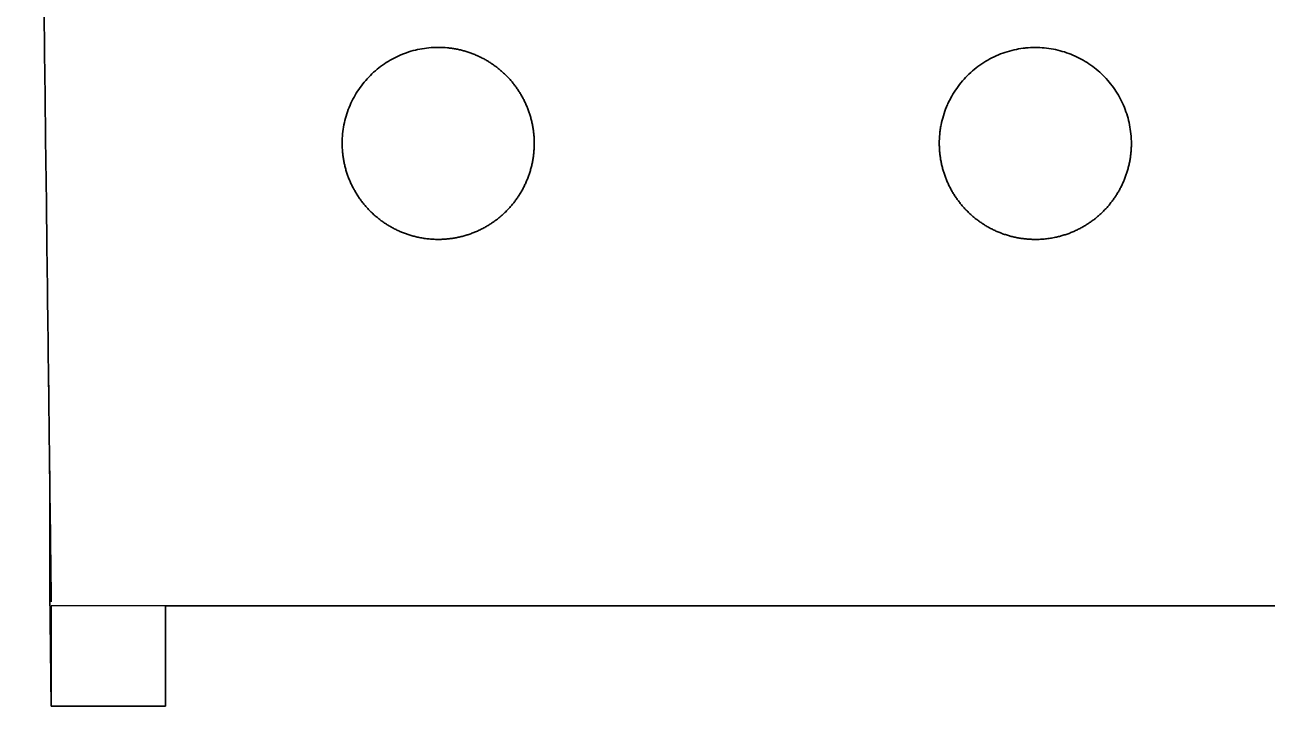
# Model space of a CAD drawing. Header units: millimetres. Extents: x 0 to 2561, y -987 to 790.
# Drawn here: x 173.3 to 412.6, y -987.5 to -856.3 of the extents above; entities that cross this region are included whole.
import ezdxf

# ---------------------------------------------------------------- set-up
doc = ezdxf.new("R2010")
doc.units = ezdxf.units.MM
doc.layers.add('Blocks', color=7, linetype='Continuous')
doc.layers.add('Blocks$Inner', color=7, linetype='Continuous', lineweight=25, true_color=0x007f00)
doc.layers.add('Blocks$Outline', color=7, linetype='Continuous', lineweight=35, true_color=0xff3f3f)

# ---------------------------------------------------------------- blocks, each defined once
blk = doc.blocks.new('Balcony Dining Bench Top')
at = {"layer": 'Blocks$Inner'}
for p, q in [((-278.88, -462.98), (-278.87, -463.05)), ((-260.41, -594.63), (-260.34, -594.63))]:
    blk.add_line(p, q, dxfattribs=at)
for points, degree in [([(-171.51, 418.5), (-171.51, -116.08), (-171.51, -650.66)], 2), ([(-278.97, -461.15), (-278.97, -461.76), (-278.94, -462.37), (-278.88, -462.98)], 3), ([(-260.54, -594.63), (-260.49, -594.63), (-260.45, -594.63), (-260.41, -594.63)], 3), ([(-152.18, -628.67), (-161.84, -628.67), (-171.51, -628.67)], 2), ([(-152.18, -650.67), (-152.18, -639.67), (-152.18, -628.67)], 2), ([(-174.15, -650.94), (-163.16, -650.8), (-152.18, -650.67)], 2), ([(-171.5, -650.67), (-161.84, -650.67), (-152.18, -650.67)], 2), ([(-195.24, -650.94), (-184.69, -650.94), (-174.15, -650.94)], 2)]:
    blk.add_open_spline(points, degree=degree, dxfattribs=at)
for points, knots in [([(-260.48, -442.62), (-260.82, -442.62), (-261.15, -442.63), (-262.65, -442.71), (-263.8, -442.88), (-265.5, -443.3), (-266.06, -443.47), (-267.17, -443.86), (-267.71, -444.08), (-269.3, -444.81), (-270.31, -445.4), (-271.74, -446.43), (-272.2, -446.79), (-273.09, -447.57), (-273.51, -447.97), (-274.71, -449.24), (-275.43, -450.16), (-276.7, -452.15), (-277.23, -453.19), (-277.88, -454.81), (-278.07, -455.37), (-278.39, -456.49), (-278.53, -457.07), (-278.86, -458.8), (-278.97, -459.97), (-278.97, -461.15)], [85.283682, 85.283682, 85.283682, 85.283682, 86.276447, 86.276447, 89.793595, 89.793595, 91.55217, 91.55217, 93.310744, 93.310744, 96.827893, 96.827893, 98.586467, 98.586467, 100.345041, 100.345041, 103.86219, 103.86219, 107.379339, 107.379339, 109.137913, 109.137913, 110.896487, 110.896487, 114.413636, 114.413636, 114.413636, 114.413636]), ([(-242.12, -459.18), (-242.15, -458.86), (-242.2, -458.53), (-242.25, -458.21), (-242.3, -457.9), (-242.36, -457.57), (-242.43, -457.25), (-242.48, -457), (-242.54, -456.74), (-242.61, -456.49), (-242.67, -456.24), (-242.74, -455.99), (-242.82, -455.74), (-242.89, -455.49), (-242.97, -455.24), (-243.06, -455), (-243.14, -454.75), (-243.23, -454.51), (-243.33, -454.27), (-243.43, -454.03), (-243.53, -453.79), (-243.63, -453.55), (-243.74, -453.32), (-243.85, -453.08), (-243.97, -452.85), (-244.08, -452.62), (-244.2, -452.39), (-244.33, -452.16), (-244.45, -451.93), (-244.59, -451.7), (-244.72, -451.48), (-244.86, -451.26), (-245, -451.04), (-245.14, -450.82), (-245.29, -450.6), (-245.44, -450.39), (-245.59, -450.18), (-245.75, -449.97), (-245.9, -449.76), (-246.06, -449.56), (-246.23, -449.36), (-246.39, -449.16), (-246.56, -448.97), (-246.73, -448.77), (-246.91, -448.58), (-247.08, -448.39), (-247.26, -448.2), (-247.44, -448.02), (-247.63, -447.84), (-247.81, -447.66), (-248.01, -447.48), (-248.2, -447.31), (-248.39, -447.13), (-248.6, -446.96), (-248.8, -446.8), (-249, -446.63), (-249.21, -446.47), (-249.41, -446.31), (-249.62, -446.16), (-249.83, -446), (-250.05, -445.86), (-250.26, -445.71), (-250.48, -445.57), (-250.7, -445.43), (-250.92, -445.29), (-251.14, -445.16), (-251.36, -445.03), (-251.59, -444.91), (-251.82, -444.78), (-252.05, -444.66), (-252.27, -444.55), (-252.51, -444.43), (-252.74, -444.32), (-252.98, -444.21), (-253.22, -444.11), (-253.46, -444.01), (-253.7, -443.91), (-253.95, -443.82), (-254.19, -443.73), (-254.43, -443.64), (-254.68, -443.55), (-254.93, -443.47), (-255.18, -443.4), (-255.43, -443.32), (-255.68, -443.26), (-255.93, -443.19), (-256.18, -443.13), (-256.43, -443.07), (-256.68, -443.01), (-256.94, -442.96), (-257.19, -442.91), (-257.45, -442.87), (-257.7, -442.83), (-257.96, -442.79), (-258.21, -442.76), (-258.47, -442.73), (-258.73, -442.7), (-258.99, -442.68), (-259.25, -442.66), (-259.51, -442.64), (-259.76, -442.63), (-260.03, -442.62), (-260.29, -442.62), (-260.35, -442.62), (-260.41, -442.62), (-260.48, -442.62)], [58.157643, 58.157643, 58.157643, 58.157643, 59.131165, 59.131165, 59.131165, 60.106886, 60.106886, 60.106886, 60.892356, 60.892356, 60.892356, 61.673616, 61.673616, 61.673616, 62.452105, 62.452105, 62.452105, 63.229222, 63.229222, 63.229222, 64.006338, 64.006338, 64.006338, 64.78483, 64.78483, 64.78483, 65.566091, 65.566091, 65.566091, 66.351565, 66.351565, 66.351565, 67.137124, 67.137124, 67.137124, 67.91847, 67.91847, 67.91847, 68.697044, 68.697044, 68.697044, 69.474242, 69.474242, 69.474242, 70.251439, 70.251439, 70.251439, 71.030009, 71.030009, 71.030009, 71.811347, 71.811347, 71.811347, 72.596897, 72.596897, 72.596897, 73.382511, 73.382511, 73.382511, 74.16391, 74.16391, 74.16391, 74.942536, 74.942536, 74.942536, 75.719784, 75.719784, 75.719784, 76.497031, 76.497031, 76.497031, 77.27565, 77.27565, 77.27565, 78.057037, 78.057037, 78.057037, 78.842635, 78.842635, 78.842635, 79.628216, 79.628216, 79.628216, 80.409583, 80.409583, 80.409583, 81.188178, 81.188178, 81.188178, 81.965396, 81.965396, 81.965396, 82.742614, 82.742614, 82.742614, 83.521204, 83.521204, 83.521204, 84.302563, 84.302563, 84.302563, 85.088134, 85.088134, 85.088134, 85.283682, 85.283682, 85.283682, 85.283682]), ([(-260.5, -479.62), (-260.43, -479.62), (-260.36, -479.62), (-260.31, -479.62), (-260.05, -479.61), (-259.79, -479.6), (-259.53, -479.59), (-259.27, -479.58), (-259.02, -479.56), (-258.76, -479.53), (-258.5, -479.51), (-258.24, -479.48), (-257.99, -479.44), (-257.73, -479.41), (-257.47, -479.37), (-257.22, -479.32), (-256.96, -479.28), (-256.7, -479.22), (-256.45, -479.17), (-256.2, -479.11), (-255.94, -479.05), (-255.69, -478.98), (-255.44, -478.91), (-255.19, -478.84), (-254.94, -478.76), (-254.69, -478.68), (-254.45, -478.6), (-254.2, -478.51), (-253.96, -478.42), (-253.72, -478.33), (-253.48, -478.23), (-253.24, -478.13), (-253, -478.03), (-252.77, -477.92), (-252.53, -477.81), (-252.3, -477.7), (-252.07, -477.58), (-251.84, -477.46), (-251.61, -477.34), (-251.38, -477.21), (-251.16, -477.08), (-250.93, -476.95), (-250.71, -476.81), (-250.49, -476.67), (-250.27, -476.52), (-250.06, -476.38), (-249.84, -476.23), (-249.63, -476.08), (-249.42, -475.92), (-249.21, -475.77), (-249.01, -475.61), (-248.81, -475.44), (-248.61, -475.28), (-248.41, -475.11), (-248.22, -474.94), (-248.03, -474.77), (-247.84, -474.59), (-247.65, -474.41), (-247.46, -474.23), (-247.28, -474.05), (-247.1, -473.86), (-246.93, -473.67), (-246.75, -473.48), (-246.58, -473.28), (-246.41, -473.09), (-246.24, -472.88), (-246.07, -472.68), (-245.91, -472.48), (-245.75, -472.27), (-245.6, -472.06), (-245.45, -471.85), (-245.29, -471.63), (-245.15, -471.42), (-245.01, -471.2), (-244.87, -470.98), (-244.73, -470.76), (-244.6, -470.54), (-244.47, -470.32), (-244.34, -470.09), (-244.21, -469.86), (-244.09, -469.64), (-243.98, -469.4), (-243.86, -469.17), (-243.75, -468.94), (-243.64, -468.7), (-243.54, -468.47), (-243.44, -468.22), (-243.34, -467.98), (-243.24, -467.74), (-243.15, -467.49), (-243.06, -467.25), (-242.98, -467), (-242.9, -466.75), (-242.82, -466.5), (-242.74, -466.25), (-242.67, -466), (-242.61, -465.75), (-242.54, -465.5), (-242.48, -465.25), (-242.43, -464.99), (-242.38, -464.74), (-242.33, -464.48), (-242.28, -464.23), (-242.24, -463.97), (-242.2, -463.72), (-242.17, -463.46), (-242.14, -463.2), (-242.11, -462.94), (-242.09, -462.69), (-242.06, -462.43), (-242.05, -462.17), (-242.04, -461.91), (-242.03, -461.65), (-242.02, -461.38), (-242.02, -461.12), (-242.02, -460.8), (-242.03, -460.47), (-242.04, -460.15), (-242.06, -459.83), (-242.09, -459.5), (-242.12, -459.18)], [27.141878, 27.141878, 27.141878, 27.141878, 27.336306, 27.336306, 27.336306, 28.113314, 28.113314, 28.113314, 28.890321, 28.890321, 28.890321, 29.668701, 29.668701, 29.668701, 30.449851, 30.449851, 30.449851, 31.235211, 31.235211, 31.235211, 32.020527, 32.020527, 32.020527, 32.801633, 32.801633, 32.801633, 33.579972, 33.579972, 33.579972, 34.356938, 34.356938, 34.356938, 35.133906, 35.133906, 35.133906, 35.91225, 35.91225, 35.91225, 36.693365, 36.693365, 36.693365, 37.478692, 37.478692, 37.478692, 38.263992, 38.263992, 38.263992, 39.045085, 39.045085, 39.045085, 39.823411, 39.823411, 39.823411, 40.600367, 40.600367, 40.600367, 41.377326, 41.377326, 41.377326, 42.155662, 42.155662, 42.155662, 42.936771, 42.936771, 42.936771, 43.722094, 43.722094, 43.722094, 44.507411, 44.507411, 44.507411, 45.28852, 45.28852, 45.28852, 46.066865, 46.066865, 46.066865, 46.843839, 46.843839, 46.843839, 47.620817, 47.620817, 47.620817, 48.399173, 48.399173, 48.399173, 49.180301, 49.180301, 49.180301, 49.965644, 49.965644, 49.965644, 50.750991, 50.750991, 50.750991, 51.532131, 51.532131, 51.532131, 52.310505, 52.310505, 52.310505, 53.087508, 53.087508, 53.087508, 53.864514, 53.864514, 53.864514, 54.642897, 54.642897, 54.642897, 55.424053, 55.424053, 55.424053, 56.209422, 56.209422, 56.209422, 57.185134, 57.185134, 57.185134, 58.157643, 58.157643, 58.157643, 58.157643]), ([(-278.87, -463.05), (-278.81, -463.64), (-278.72, -464.21), (-278.37, -465.96), (-278.02, -467.12), (-277.32, -468.8), (-277.06, -469.35), (-276.48, -470.42), (-276.17, -470.93), (-275.5, -471.93), (-275.14, -472.42), (-274.37, -473.35), (-273.96, -473.8), (-272.67, -475.09), (-271.73, -475.85), (-270.23, -476.85), (-269.71, -477.16), (-268.91, -477.59), (-268.64, -477.73), (-268.09, -477.99), (-267.81, -478.11), (-266.41, -478.69), (-265.26, -479.03), (-263.78, -479.33), (-263.48, -479.38), (-262.88, -479.47), (-262.57, -479.5), (-261.68, -479.59), (-261.09, -479.62), (-260.5, -479.62)], [0, 0, 0, 0, 1.743949, 1.743949, 5.378229, 5.378229, 7.195369, 7.195369, 9.012509, 9.012509, 10.829649, 10.829649, 12.646789, 12.646789, 16.281068, 16.281068, 18.098208, 18.098208, 19.006778, 19.006778, 19.915348, 19.915348, 23.549628, 23.549628, 24.458198, 24.458198, 25.366768, 25.366768, 27.141878, 27.141878, 27.141878, 27.141878]), ([(-260.55, -557.63), (-260.72, -557.63), (-260.89, -557.63), (-261.32, -557.64), (-261.59, -557.66), (-262.1, -557.7), (-262.37, -557.72), (-262.88, -557.78), (-263.15, -557.82), (-263.66, -557.9), (-263.92, -557.94), (-264.42, -558.05), (-264.68, -558.1), (-265.18, -558.23), (-265.43, -558.29), (-265.93, -558.44), (-266.17, -558.52), (-266.66, -558.68), (-266.91, -558.77), (-267.39, -558.96), (-267.63, -559.06), (-268.11, -559.26), (-268.35, -559.37), (-268.82, -559.6), (-269.05, -559.72), (-269.51, -559.97), (-269.74, -560.1), (-270.18, -560.36), (-270.4, -560.5), (-270.84, -560.78), (-271.05, -560.93), (-271.47, -561.23), (-271.68, -561.39), (-272.09, -561.7), (-272.29, -561.87), (-272.68, -562.2), (-272.88, -562.38), (-273.26, -562.73), (-273.45, -562.92), (-273.82, -563.28), (-274, -563.48), (-274.35, -563.86), (-274.52, -564.06), (-274.85, -564.46), (-275.02, -564.66), (-275.33, -565.07), (-275.48, -565.28), (-275.78, -565.7), (-275.93, -565.92), (-276.21, -566.35), (-276.34, -566.58), (-276.6, -567.02), (-276.73, -567.25), (-276.97, -567.71), (-277.09, -567.95), (-277.31, -568.42), (-277.42, -568.66), (-277.63, -569.14), (-277.72, -569.38), (-277.91, -569.87), (-277.99, -570.11), (-278.15, -570.6), (-278.23, -570.85), (-278.37, -571.35), (-278.44, -571.6), (-278.56, -572.1), (-278.61, -572.36), (-278.71, -572.87), (-278.75, -573.13), (-278.83, -573.64), (-278.86, -573.9), (-278.89, -574.16)], [58.196093, 58.196093, 58.196093, 58.196093, 58.716285, 58.716285, 59.496572, 59.496572, 60.276859, 60.276859, 61.057143, 61.057143, 61.837427, 61.837427, 62.617711, 62.617711, 63.397995, 63.397995, 64.178278, 64.178278, 64.958562, 64.958562, 65.738846, 65.738846, 66.51913, 66.51913, 67.299374, 67.299374, 68.079619, 68.079619, 68.859864, 68.859864, 69.640109, 69.640109, 70.420353, 70.420353, 71.200598, 71.200598, 71.980843, 71.980843, 72.761088, 72.761088, 73.541281, 73.541281, 74.321474, 74.321474, 75.101666, 75.101666, 75.881859, 75.881859, 76.662052, 76.662052, 77.442245, 77.442245, 78.222438, 78.222438, 79.002631, 79.002631, 79.782808, 79.782808, 80.562985, 80.562985, 81.343163, 81.343163, 82.12334, 82.12334, 82.903517, 82.903517, 83.683695, 83.683695, 84.463872, 84.463872, 85.244049, 85.244049, 85.244049, 85.244049]), ([(-242.13, -578.1), (-242.1, -577.78), (-242.07, -577.45), (-242.06, -577.13), (-242.04, -576.81), (-242.03, -576.47), (-242.03, -576.15), (-242.03, -575.89), (-242.03, -575.63), (-242.04, -575.37), (-242.06, -575.11), (-242.07, -574.84), (-242.09, -574.59), (-242.11, -574.33), (-242.14, -574.07), (-242.17, -573.81), (-242.21, -573.56), (-242.24, -573.3), (-242.29, -573.04), (-242.33, -572.79), (-242.38, -572.53), (-242.43, -572.28), (-242.49, -572.03), (-242.55, -571.77), (-242.61, -571.52), (-242.67, -571.27), (-242.75, -571.02), (-242.82, -570.77), (-242.89, -570.52), (-242.98, -570.27), (-243.06, -570.03), (-243.15, -569.78), (-243.24, -569.53), (-243.34, -569.29), (-243.43, -569.05), (-243.54, -568.81), (-243.64, -568.57), (-243.75, -568.33), (-243.86, -568.1), (-243.97, -567.87), (-244.09, -567.64), (-244.21, -567.41), (-244.33, -567.18), (-244.46, -566.95), (-244.59, -566.73), (-244.72, -566.51), (-244.86, -566.29), (-245, -566.07), (-245.14, -565.85), (-245.29, -565.64), (-245.44, -565.42), (-245.59, -565.21), (-245.74, -565), (-245.9, -564.79), (-246.06, -564.59), (-246.23, -564.39), (-246.4, -564.18), (-246.57, -563.98), (-246.74, -563.79), (-246.91, -563.59), (-247.09, -563.41), (-247.27, -563.22), (-247.45, -563.03), (-247.64, -562.85), (-247.82, -562.67), (-248.01, -562.5), (-248.2, -562.32), (-248.4, -562.15), (-248.59, -561.98), (-248.79, -561.82), (-248.99, -561.66), (-249.2, -561.49), (-249.41, -561.34), (-249.61, -561.18), (-249.83, -561.03), (-250.04, -560.88), (-250.25, -560.74), (-250.47, -560.59), (-250.69, -560.45), (-250.91, -560.31), (-251.14, -560.18), (-251.37, -560.05), (-251.59, -559.92), (-251.82, -559.8), (-252.05, -559.68), (-252.28, -559.56), (-252.52, -559.45), (-252.75, -559.34), (-252.99, -559.23), (-253.22, -559.12), (-253.46, -559.03), (-253.7, -558.93), (-253.94, -558.83), (-254.18, -558.74), (-254.43, -558.66), (-254.67, -558.57), (-254.92, -558.49), (-255.17, -558.42), (-255.42, -558.34), (-255.67, -558.27), (-255.92, -558.21), (-256.18, -558.14), (-256.43, -558.08), (-256.68, -558.03), (-256.94, -557.97), (-257.2, -557.93), (-257.45, -557.88), (-257.71, -557.84), (-257.97, -557.8), (-258.22, -557.77), (-258.48, -557.74), (-258.74, -557.71), (-259, -557.69), (-259.25, -557.67), (-259.51, -557.66), (-259.77, -557.64), (-260.03, -557.63), (-260.29, -557.63), (-260.37, -557.63), (-260.46, -557.63), (-260.55, -557.63)], [27.115199, 27.115199, 27.115199, 27.115199, 28.088402, 28.088402, 28.088402, 29.064022, 29.064022, 29.064022, 29.849362, 29.849362, 29.849362, 30.630493, 30.630493, 30.630493, 31.408856, 31.408856, 31.408856, 32.185848, 32.185848, 32.185848, 32.96284, 32.96284, 32.96284, 33.741207, 33.741207, 33.741207, 34.522344, 34.522344, 34.522344, 35.307691, 35.307691, 35.307691, 36.093037, 36.093037, 36.093037, 36.874172, 36.874172, 36.874172, 37.652537, 37.652537, 37.652537, 38.429526, 38.429526, 38.429526, 39.206512, 39.206512, 39.206512, 39.984871, 39.984871, 39.984871, 40.765996, 40.765996, 40.765996, 41.551329, 41.551329, 41.551329, 42.336665, 42.336665, 42.336665, 43.117787, 43.117787, 43.117787, 43.896136, 43.896136, 43.896136, 44.673107, 44.673107, 44.673107, 45.450074, 45.450074, 45.450074, 46.22841, 46.22841, 46.22841, 47.009511, 47.009511, 47.009511, 47.794819, 47.794819, 47.794819, 48.580139, 48.580139, 48.580139, 49.361244, 49.361244, 49.361244, 50.139575, 50.139575, 50.139575, 50.916529, 50.916529, 50.916529, 51.693478, 51.693478, 51.693478, 52.471798, 52.471798, 52.471798, 53.252884, 53.252884, 53.252884, 54.038176, 54.038176, 54.038176, 54.823484, 54.823484, 54.823484, 55.604578, 55.604578, 55.604578, 56.382901, 56.382901, 56.382901, 57.159849, 57.159849, 57.159849, 57.936796, 57.936796, 57.936796, 58.196093, 58.196093, 58.196093, 58.196093]), ([(-278.89, -574.16), (-278.9, -574.22), (-278.91, -574.28), (-278.97, -574.95), (-279, -575.56), (-279, -576.17)], [85.244049, 85.244049, 85.244049, 85.244049, 85.424358, 85.424358, 87.255871, 87.255871, 87.255871, 87.255871]), ([(-279, -576.17), (-279, -577.35), (-278.88, -578.51), (-278.55, -580.24), (-278.41, -580.82), (-278.07, -581.94), (-277.88, -582.49), (-277.23, -584.11), (-276.7, -585.15), (-275.43, -587.13), (-274.71, -588.04), (-273.5, -589.31), (-273.08, -589.71), (-272.2, -590.48), (-271.74, -590.84), (-270.31, -591.86), (-269.3, -592.45), (-267.71, -593.18), (-267.17, -593.4), (-266.06, -593.79), (-265.5, -593.95), (-263.8, -594.37), (-262.65, -594.54), (-261.17, -594.62), (-260.85, -594.63), (-260.54, -594.63)], [87.255871, 87.255871, 87.255871, 87.255871, 90.766041, 90.766041, 92.521126, 92.521126, 94.276211, 94.276211, 97.786382, 97.786382, 101.296552, 101.296552, 103.051637, 103.051637, 104.806722, 104.806722, 108.316892, 108.316892, 110.071977, 110.071977, 111.827062, 111.827062, 115.337233, 115.337233, 116.281916, 116.281916, 116.281916, 116.281916]), ([(-260.34, -594.63), (-260.08, -594.62), (-259.82, -594.62), (-259.56, -594.6), (-259.3, -594.59), (-259.04, -594.57), (-258.78, -594.55), (-258.52, -594.52), (-258.26, -594.49), (-258.01, -594.46), (-257.75, -594.42), (-257.5, -594.38), (-257.24, -594.34), (-256.99, -594.29), (-256.73, -594.24), (-256.48, -594.18), (-256.23, -594.13), (-255.98, -594.06), (-255.73, -594), (-255.48, -593.93), (-255.22, -593.86), (-254.98, -593.78), (-254.73, -593.7), (-254.48, -593.62), (-254.23, -593.53), (-253.99, -593.44), (-253.74, -593.34), (-253.5, -593.24), (-253.26, -593.15), (-253.02, -593.04), (-252.79, -592.93), (-252.55, -592.83), (-252.32, -592.71), (-252.09, -592.59), (-251.86, -592.48), (-251.63, -592.35), (-251.41, -592.22), (-251.18, -592.1), (-250.96, -591.96), (-250.74, -591.83), (-250.52, -591.69), (-250.3, -591.55), (-250.09, -591.4), (-249.87, -591.26), (-249.66, -591.1), (-249.45, -590.95), (-249.25, -590.79), (-249.03, -590.63), (-248.83, -590.47), (-248.63, -590.3), (-248.43, -590.13), (-248.24, -589.96), (-248.04, -589.78), (-247.85, -589.61), (-247.66, -589.43), (-247.48, -589.25), (-247.3, -589.06), (-247.12, -588.87), (-246.94, -588.69), (-246.76, -588.49), (-246.59, -588.3), (-246.42, -588.1), (-246.26, -587.91), (-246.1, -587.7), (-245.93, -587.5), (-245.78, -587.3), (-245.62, -587.09), (-245.47, -586.88), (-245.32, -586.66), (-245.17, -586.45), (-245.03, -586.23), (-244.88, -586.01), (-244.75, -585.79), (-244.61, -585.57), (-244.48, -585.34), (-244.35, -585.11), (-244.23, -584.88), (-244.11, -584.65), (-243.99, -584.42), (-243.87, -584.19), (-243.76, -583.95), (-243.66, -583.72), (-243.55, -583.48), (-243.45, -583.24), (-243.35, -583), (-243.26, -582.76), (-243.17, -582.52), (-243.08, -582.27), (-242.99, -582.03), (-242.91, -581.78), (-242.84, -581.53), (-242.76, -581.29), (-242.69, -581.03), (-242.62, -580.78), (-242.56, -580.53), (-242.5, -580.27), (-242.44, -580.02), (-242.38, -579.7), (-242.31, -579.38), (-242.26, -579.06), (-242.21, -578.74), (-242.17, -578.42), (-242.13, -578.1)], [0.19547, 0.19547, 0.19547, 0.19547, 0.980668, 0.980668, 0.980668, 1.761657, 1.761657, 1.761657, 2.539878, 2.539878, 2.539878, 3.316728, 3.316728, 3.316728, 4.093579, 4.093579, 4.093579, 4.871806, 4.871806, 4.871806, 5.652804, 5.652804, 5.652804, 6.438015, 6.438015, 6.438015, 7.223227, 7.223227, 7.223227, 8.004233, 8.004233, 8.004233, 8.782471, 8.782471, 8.782471, 9.55934, 9.55934, 9.55934, 10.336211, 10.336211, 10.336211, 11.11446, 11.11446, 11.11446, 11.895481, 11.895481, 11.895481, 12.680717, 12.680717, 12.680717, 13.465959, 13.465959, 13.465959, 14.246996, 14.246996, 14.246996, 15.025268, 15.025268, 15.025268, 15.80217, 15.80217, 15.80217, 16.579077, 16.579077, 16.579077, 17.357361, 17.357361, 17.357361, 18.13842, 18.13842, 18.13842, 18.923693, 18.923693, 18.923693, 19.708974, 19.708974, 19.708974, 20.490049, 20.490049, 20.490049, 21.268359, 21.268359, 21.268359, 22.0453, 22.0453, 22.0453, 22.822245, 22.822245, 22.822245, 23.600569, 23.600569, 23.600569, 24.381665, 24.381665, 24.381665, 25.166977, 25.166977, 25.166977, 26.142581, 26.142581, 26.142581, 27.115199, 27.115199, 27.115199, 27.115199]), ([(-589.23, -655.75), (-589.16, -655.75), (-589.08, -655.75), (-589, -655.75), (-588.75, -655.75), (-588.47, -655.74), (-588.18, -655.74), (-587.88, -655.74), (-587.57, -655.73), (-587.23, -655.73), (-586.9, -655.72), (-586.55, -655.72), (-586.18, -655.72), (-585.81, -655.71), (-585.43, -655.71), (-585.03, -655.7), (-584.64, -655.7), (-584.23, -655.69), (-583.81, -655.69), (-583.39, -655.68), (-582.96, -655.68), (-582.53, -655.67), (-582.09, -655.67), (-581.65, -655.66), (-581.2, -655.65), (-580.76, -655.65), (-580.31, -655.64), (-579.85, -655.64), (-577.11, -655.6), (-574.36, -655.57), (-571.61, -655.54), (-568.86, -655.5), (-566.11, -655.47), (-563.36, -655.44), (-557.87, -655.37), (-552.37, -655.3), (-546.88, -655.24), (-535.88, -655.1), (-524.89, -654.97), (-513.9, -654.83), (-502.91, -654.7), (-491.91, -654.56), (-480.92, -654.43), (-469.93, -654.3), (-458.94, -654.16), (-447.94, -654.03), (-436.95, -653.89), (-425.96, -653.76), (-414.97, -653.63), (-403.97, -653.49), (-392.98, -653.36), (-381.99, -653.22), (-371, -653.09), (-360, -652.95), (-349.01, -652.82), (-338.02, -652.69), (-327.03, -652.55), (-316.03, -652.42), (-305.04, -652.28), (-294.05, -652.15), (-283.06, -652.02), (-272.06, -651.88), (-261.07, -651.75), (-250.08, -651.61), (-239.09, -651.48), (-228.09, -651.34), (-217.1, -651.21), (-206.11, -651.08), (-195.12, -650.94), (-184.12, -650.81), (-183.66, -650.8), (-183.1, -650.8), (-182.64, -650.79), (-182.14, -650.78), (-181.65, -650.78), (-181.17, -650.77), (-180.69, -650.77), (-180.21, -650.76), (-179.74, -650.75), (-179.28, -650.75), (-178.83, -650.74), (-178.39, -650.74), (-177.95, -650.73), (-177.52, -650.73), (-177.12, -650.72), (-176.71, -650.72), (-176.33, -650.71), (-175.96, -650.71), (-175.6, -650.7), (-175.26, -650.7), (-174.94, -650.7), (-174.62, -650.69), (-174.33, -650.69), (-174.06, -650.69), (-173.79, -650.68), (-173.55, -650.68), (-173.34, -650.68), (-173.13, -650.68), (-172.95, -650.67), (-172.8, -650.67), (-172.65, -650.67), (-172.53, -650.67), (-172.45, -650.67), (-172.36, -650.67), (-172.3, -650.67), (-172.28, -650.67)], [19.73819, 19.73819, 19.73819, 19.73819, 20.156433, 20.156433, 20.156433, 21.51131, 21.51131, 21.51131, 22.867333, 22.867333, 22.867333, 24.223356, 24.223356, 24.223356, 25.578233, 25.578233, 25.578233, 26.934314, 26.934314, 26.934314, 28.290364, 28.290364, 28.290364, 29.645171, 29.645171, 29.645171, 31.001111, 31.001111, 31.001111, 39.250151, 39.250151, 39.250151, 47.499191, 47.499191, 47.499191, 63.99727, 63.99727, 63.99727, 96.993427, 96.993427, 96.993427, 129.989583, 129.989583, 129.989583, 162.98574, 162.98574, 162.98574, 195.981896, 195.981896, 195.981896, 228.978052, 228.978052, 228.978052, 261.974209, 261.974209, 261.974209, 294.970365, 294.970365, 294.970365, 327.966521, 327.966521, 327.966521, 360.962678, 360.962678, 360.962678, 393.958835, 393.958835, 393.958835, 426.954994, 426.954994, 426.954994, 428.445018, 428.445018, 428.445018, 429.933657, 429.933657, 429.933657, 431.423897, 431.423897, 431.423897, 432.914166, 432.914166, 432.914166, 434.402863, 434.402863, 434.402863, 435.89308, 435.89308, 435.89308, 437.383297, 437.383297, 437.383297, 438.871994, 438.871994, 438.871994, 440.362263, 440.362263, 440.362263, 441.852504, 441.852504, 441.852504, 443.341143, 443.341143, 443.341143, 444.831305, 444.831305, 444.831305, 444.831305])]:
    blk.add_open_spline(points, degree=3, knots=knots, dxfattribs=at)
at = {"layer": 'Blocks$Outline'}
for points in [[(-171.51, -628.67), (-171.51, 396.5)], [(-152.18, -650.67), (-152.18, -628.67), (-171.51, -628.67)], [(-194.71, -650.94), (-174.15, -650.94), (-152.18, -650.67)]]:
    blk.add_lwpolyline(points, dxfattribs=at)
for points, knots in [([(-278.87, -463.05), (-278.87, -463.03), (-278.88, -463), (-278.88, -462.98), (-278.94, -462.37), (-278.97, -461.76), (-278.97, -461.15), (-278.97, -459.97), (-278.86, -458.8), (-278.53, -457.07), (-278.39, -456.49), (-278.07, -455.37), (-277.88, -454.81), (-277.23, -453.19), (-276.7, -452.15), (-275.43, -450.16), (-274.71, -449.24), (-273.51, -447.97), (-273.09, -447.57), (-272.2, -446.79), (-271.74, -446.43), (-270.31, -445.4), (-269.3, -444.81), (-267.71, -444.08), (-267.17, -443.86), (-266.06, -443.47), (-265.5, -443.3), (-263.8, -442.88), (-262.65, -442.71), (-261.15, -442.63), (-260.82, -442.62), (-260.48, -442.62), (-260.41, -442.62), (-260.35, -442.62), (-260.29, -442.62), (-260.03, -442.62), (-259.76, -442.63), (-259.51, -442.64), (-259.25, -442.66), (-258.99, -442.68), (-258.73, -442.7), (-258.47, -442.73), (-258.21, -442.76), (-257.96, -442.79), (-257.7, -442.83), (-257.45, -442.87), (-257.19, -442.91), (-256.94, -442.96), (-256.68, -443.01), (-256.43, -443.07), (-256.18, -443.13), (-255.93, -443.19), (-255.68, -443.26), (-255.43, -443.32), (-255.18, -443.4), (-254.93, -443.47), (-254.68, -443.55), (-254.43, -443.64), (-254.19, -443.73), (-253.95, -443.82), (-253.7, -443.91), (-253.46, -444.01), (-253.22, -444.11), (-252.98, -444.21), (-252.74, -444.32), (-252.51, -444.43), (-252.27, -444.55), (-252.05, -444.66), (-251.82, -444.78), (-251.59, -444.91), (-251.36, -445.03), (-251.14, -445.16), (-250.92, -445.29), (-250.7, -445.43), (-250.48, -445.57), (-250.26, -445.71), (-250.05, -445.86), (-249.83, -446), (-249.62, -446.16), (-249.41, -446.31), (-249.21, -446.47), (-249, -446.63), (-248.8, -446.8), (-248.6, -446.96), (-248.39, -447.13), (-248.2, -447.31), (-248.01, -447.48), (-247.81, -447.66), (-247.63, -447.84), (-247.44, -448.02), (-247.26, -448.2), (-247.08, -448.39), (-246.91, -448.58), (-246.73, -448.77), (-246.56, -448.97), (-246.39, -449.16), (-246.23, -449.36), (-246.06, -449.56), (-245.9, -449.76), (-245.75, -449.97), (-245.59, -450.18), (-245.44, -450.39), (-245.29, -450.6), (-245.14, -450.82), (-245, -451.04), (-244.86, -451.26), (-244.72, -451.48), (-244.59, -451.7), (-244.45, -451.93), (-244.33, -452.16), (-244.2, -452.39), (-244.08, -452.62), (-243.97, -452.85), (-243.85, -453.08), (-243.74, -453.32), (-243.63, -453.55), (-243.53, -453.79), (-243.43, -454.03), (-243.33, -454.27), (-243.23, -454.51), (-243.14, -454.75), (-243.06, -455), (-242.97, -455.24), (-242.89, -455.49), (-242.82, -455.74), (-242.74, -455.99), (-242.67, -456.24), (-242.61, -456.49), (-242.54, -456.74), (-242.48, -457), (-242.43, -457.25), (-242.36, -457.57), (-242.3, -457.9), (-242.25, -458.21), (-242.2, -458.53), (-242.15, -458.86), (-242.12, -459.18), (-242.09, -459.5), (-242.06, -459.83), (-242.04, -460.15), (-242.03, -460.47), (-242.02, -460.8), (-242.02, -461.12), (-242.02, -461.38), (-242.03, -461.65), (-242.04, -461.91), (-242.05, -462.17), (-242.06, -462.43), (-242.09, -462.69), (-242.11, -462.94), (-242.14, -463.2), (-242.17, -463.46), (-242.2, -463.72), (-242.24, -463.97), (-242.28, -464.23), (-242.33, -464.48), (-242.38, -464.74), (-242.43, -464.99), (-242.48, -465.25), (-242.54, -465.5), (-242.61, -465.75), (-242.67, -466), (-242.74, -466.25), (-242.82, -466.5), (-242.9, -466.75), (-242.98, -467), (-243.06, -467.25), (-243.15, -467.49), (-243.24, -467.74), (-243.34, -467.98), (-243.44, -468.22), (-243.54, -468.47), (-243.64, -468.7), (-243.75, -468.94), (-243.86, -469.17), (-243.98, -469.4), (-244.09, -469.64), (-244.21, -469.86), (-244.34, -470.09), (-244.47, -470.32), (-244.6, -470.54), (-244.73, -470.76), (-244.87, -470.98), (-245.01, -471.2), (-245.15, -471.42), (-245.29, -471.63), (-245.45, -471.85), (-245.6, -472.06), (-245.75, -472.27), (-245.91, -472.48), (-246.07, -472.68), (-246.24, -472.88), (-246.41, -473.09), (-246.58, -473.28), (-246.75, -473.48), (-246.93, -473.67), (-247.1, -473.86), (-247.28, -474.05), (-247.46, -474.23), (-247.65, -474.41), (-247.84, -474.59), (-248.03, -474.77), (-248.22, -474.94), (-248.41, -475.11), (-248.61, -475.28), (-248.81, -475.44), (-249.01, -475.61), (-249.21, -475.77), (-249.42, -475.92), (-249.63, -476.08), (-249.84, -476.23), (-250.06, -476.38), (-250.27, -476.52), (-250.49, -476.67), (-250.71, -476.81), (-250.93, -476.95), (-251.16, -477.08), (-251.38, -477.21), (-251.61, -477.34), (-251.84, -477.46), (-252.07, -477.58), (-252.3, -477.7), (-252.53, -477.81), (-252.77, -477.92), (-253, -478.03), (-253.24, -478.13), (-253.48, -478.23), (-253.72, -478.33), (-253.96, -478.42), (-254.2, -478.51), (-254.45, -478.6), (-254.69, -478.68), (-254.94, -478.76), (-255.19, -478.84), (-255.44, -478.91), (-255.69, -478.98), (-255.94, -479.05), (-256.2, -479.11), (-256.45, -479.17), (-256.7, -479.22), (-256.96, -479.28), (-257.22, -479.32), (-257.47, -479.37), (-257.73, -479.41), (-257.99, -479.44), (-258.24, -479.48), (-258.5, -479.51), (-258.76, -479.53), (-259.02, -479.56), (-259.27, -479.58), (-259.53, -479.59), (-259.79, -479.6), (-260.05, -479.61), (-260.31, -479.62), (-260.36, -479.62), (-260.43, -479.62), (-260.5, -479.62), (-261.09, -479.62), (-261.68, -479.59), (-262.57, -479.5), (-262.88, -479.47), (-263.48, -479.38), (-263.78, -479.33), (-265.26, -479.03), (-266.41, -478.69), (-267.81, -478.11), (-268.09, -477.99), (-268.64, -477.73), (-268.91, -477.59), (-269.71, -477.16), (-270.23, -476.85), (-271.73, -475.85), (-272.67, -475.09), (-273.96, -473.8), (-274.37, -473.35), (-275.14, -472.42), (-275.5, -471.93), (-276.17, -470.93), (-276.48, -470.42), (-277.06, -469.35), (-277.32, -468.8), (-278.02, -467.12), (-278.37, -465.96), (-278.72, -464.21), (-278.81, -463.64), (-278.87, -463.05)], [-116.319402, -116.319402, -116.319402, -116.319402, -116.245618, -116.245618, -116.245618, -114.413636, -114.413636, -114.413636, -110.896487, -110.896487, -109.137913, -109.137913, -107.379339, -107.379339, -103.86219, -103.86219, -100.345041, -100.345041, -98.586467, -98.586467, -96.827893, -96.827893, -93.310744, -93.310744, -91.55217, -91.55217, -89.793595, -89.793595, -86.276447, -86.276447, -85.283682, -85.283682, -85.283682, -85.088134, -85.088134, -85.088134, -84.302563, -84.302563, -84.302563, -83.521204, -83.521204, -83.521204, -82.742614, -82.742614, -82.742614, -81.965396, -81.965396, -81.965396, -81.188178, -81.188178, -81.188178, -80.409583, -80.409583, -80.409583, -79.628216, -79.628216, -79.628216, -78.842635, -78.842635, -78.842635, -78.057037, -78.057037, -78.057037, -77.27565, -77.27565, -77.27565, -76.497031, -76.497031, -76.497031, -75.719784, -75.719784, -75.719784, -74.942536, -74.942536, -74.942536, -74.16391, -74.16391, -74.16391, -73.382511, -73.382511, -73.382511, -72.596897, -72.596897, -72.596897, -71.811347, -71.811347, -71.811347, -71.030009, -71.030009, -71.030009, -70.251439, -70.251439, -70.251439, -69.474242, -69.474242, -69.474242, -68.697044, -68.697044, -68.697044, -67.91847, -67.91847, -67.91847, -67.137124, -67.137124, -67.137124, -66.351565, -66.351565, -66.351565, -65.566091, -65.566091, -65.566091, -64.78483, -64.78483, -64.78483, -64.006338, -64.006338, -64.006338, -63.229222, -63.229222, -63.229222, -62.452105, -62.452105, -62.452105, -61.673616, -61.673616, -61.673616, -60.892356, -60.892356, -60.892356, -60.106886, -60.106886, -60.106886, -59.131165, -59.131165, -59.131165, -58.157643, -58.157643, -58.157643, -57.185134, -57.185134, -57.185134, -56.209422, -56.209422, -56.209422, -55.424053, -55.424053, -55.424053, -54.642897, -54.642897, -54.642897, -53.864514, -53.864514, -53.864514, -53.087508, -53.087508, -53.087508, -52.310505, -52.310505, -52.310505, -51.532131, -51.532131, -51.532131, -50.750991, -50.750991, -50.750991, -49.965644, -49.965644, -49.965644, -49.180301, -49.180301, -49.180301, -48.399173, -48.399173, -48.399173, -47.620817, -47.620817, -47.620817, -46.843839, -46.843839, -46.843839, -46.066865, -46.066865, -46.066865, -45.28852, -45.28852, -45.28852, -44.507411, -44.507411, -44.507411, -43.722094, -43.722094, -43.722094, -42.936771, -42.936771, -42.936771, -42.155662, -42.155662, -42.155662, -41.377326, -41.377326, -41.377326, -40.600367, -40.600367, -40.600367, -39.823411, -39.823411, -39.823411, -39.045085, -39.045085, -39.045085, -38.263992, -38.263992, -38.263992, -37.478692, -37.478692, -37.478692, -36.693365, -36.693365, -36.693365, -35.91225, -35.91225, -35.91225, -35.133906, -35.133906, -35.133906, -34.356938, -34.356938, -34.356938, -33.579972, -33.579972, -33.579972, -32.801633, -32.801633, -32.801633, -32.020527, -32.020527, -32.020527, -31.235211, -31.235211, -31.235211, -30.449851, -30.449851, -30.449851, -29.668701, -29.668701, -29.668701, -28.890321, -28.890321, -28.890321, -28.113314, -28.113314, -28.113314, -27.336306, -27.336306, -27.336306, -27.141878, -27.141878, -27.141878, -25.366768, -25.366768, -24.458198, -24.458198, -23.549628, -23.549628, -19.915348, -19.915348, -19.006778, -19.006778, -18.098208, -18.098208, -16.281068, -16.281068, -12.646789, -12.646789, -10.829649, -10.829649, -9.012509, -9.012509, -7.195369, -7.195369, -5.378229, -5.378229, -1.743949, -1.743949, 0, 0, 0, 0]), ([(-260.34, -594.63), (-260.36, -594.63), (-260.38, -594.63), (-260.41, -594.63), (-260.45, -594.63), (-260.49, -594.63), (-260.54, -594.63), (-260.85, -594.63), (-261.17, -594.62), (-262.65, -594.54), (-263.8, -594.37), (-265.5, -593.95), (-266.06, -593.79), (-267.17, -593.4), (-267.71, -593.18), (-269.3, -592.45), (-270.31, -591.86), (-271.74, -590.84), (-272.2, -590.48), (-273.08, -589.71), (-273.5, -589.31), (-274.71, -588.04), (-275.43, -587.13), (-276.7, -585.15), (-277.23, -584.11), (-277.88, -582.49), (-278.07, -581.94), (-278.41, -580.82), (-278.55, -580.24), (-278.88, -578.51), (-279, -577.35), (-279, -576.17), (-279, -575.56), (-278.97, -574.95), (-278.91, -574.28), (-278.9, -574.22), (-278.89, -574.16), (-278.86, -573.9), (-278.83, -573.64), (-278.75, -573.13), (-278.71, -572.87), (-278.61, -572.36), (-278.56, -572.1), (-278.44, -571.6), (-278.37, -571.35), (-278.23, -570.85), (-278.15, -570.6), (-277.99, -570.11), (-277.91, -569.87), (-277.72, -569.38), (-277.63, -569.14), (-277.42, -568.66), (-277.31, -568.42), (-277.09, -567.95), (-276.97, -567.71), (-276.73, -567.25), (-276.6, -567.02), (-276.34, -566.58), (-276.21, -566.35), (-275.93, -565.92), (-275.78, -565.7), (-275.48, -565.28), (-275.33, -565.07), (-275.02, -564.66), (-274.85, -564.46), (-274.52, -564.06), (-274.35, -563.86), (-274, -563.48), (-273.82, -563.28), (-273.45, -562.92), (-273.26, -562.73), (-272.88, -562.38), (-272.68, -562.2), (-272.29, -561.87), (-272.09, -561.7), (-271.68, -561.39), (-271.47, -561.23), (-271.05, -560.93), (-270.84, -560.78), (-270.4, -560.5), (-270.18, -560.36), (-269.74, -560.1), (-269.51, -559.97), (-269.05, -559.72), (-268.82, -559.6), (-268.35, -559.37), (-268.11, -559.26), (-267.63, -559.06), (-267.39, -558.96), (-266.91, -558.77), (-266.66, -558.68), (-266.17, -558.52), (-265.93, -558.44), (-265.43, -558.29), (-265.18, -558.23), (-264.68, -558.1), (-264.42, -558.05), (-263.92, -557.94), (-263.66, -557.9), (-263.15, -557.82), (-262.88, -557.78), (-262.37, -557.72), (-262.1, -557.7), (-261.59, -557.66), (-261.32, -557.64), (-260.89, -557.63), (-260.72, -557.63), (-260.55, -557.63), (-260.46, -557.63), (-260.37, -557.63), (-260.29, -557.63), (-260.03, -557.63), (-259.77, -557.64), (-259.51, -557.66), (-259.25, -557.67), (-259, -557.69), (-258.74, -557.71), (-258.48, -557.74), (-258.22, -557.77), (-257.97, -557.8), (-257.71, -557.84), (-257.45, -557.88), (-257.2, -557.93), (-256.94, -557.97), (-256.68, -558.03), (-256.43, -558.08), (-256.18, -558.14), (-255.92, -558.21), (-255.67, -558.27), (-255.42, -558.34), (-255.17, -558.42), (-254.92, -558.49), (-254.67, -558.57), (-254.43, -558.66), (-254.18, -558.74), (-253.94, -558.83), (-253.7, -558.93), (-253.46, -559.03), (-253.22, -559.12), (-252.99, -559.23), (-252.75, -559.34), (-252.52, -559.45), (-252.28, -559.56), (-252.05, -559.68), (-251.82, -559.8), (-251.59, -559.92), (-251.37, -560.05), (-251.14, -560.18), (-250.91, -560.31), (-250.69, -560.45), (-250.47, -560.59), (-250.25, -560.74), (-250.04, -560.88), (-249.83, -561.03), (-249.61, -561.18), (-249.41, -561.34), (-249.2, -561.49), (-248.99, -561.66), (-248.79, -561.82), (-248.59, -561.98), (-248.4, -562.15), (-248.2, -562.32), (-248.01, -562.5), (-247.82, -562.67), (-247.64, -562.85), (-247.45, -563.03), (-247.27, -563.22), (-247.09, -563.41), (-246.91, -563.59), (-246.74, -563.79), (-246.57, -563.98), (-246.4, -564.18), (-246.23, -564.39), (-246.06, -564.59), (-245.9, -564.79), (-245.74, -565), (-245.59, -565.21), (-245.44, -565.42), (-245.29, -565.64), (-245.14, -565.85), (-245, -566.07), (-244.86, -566.29), (-244.72, -566.51), (-244.59, -566.73), (-244.46, -566.95), (-244.33, -567.18), (-244.21, -567.41), (-244.09, -567.64), (-243.97, -567.87), (-243.86, -568.1), (-243.75, -568.33), (-243.64, -568.57), (-243.54, -568.81), (-243.43, -569.05), (-243.34, -569.29), (-243.24, -569.53), (-243.15, -569.78), (-243.06, -570.03), (-242.98, -570.27), (-242.89, -570.52), (-242.82, -570.77), (-242.75, -571.02), (-242.67, -571.27), (-242.61, -571.52), (-242.55, -571.77), (-242.49, -572.03), (-242.43, -572.28), (-242.38, -572.53), (-242.33, -572.79), (-242.29, -573.04), (-242.24, -573.3), (-242.21, -573.56), (-242.17, -573.81), (-242.14, -574.07), (-242.11, -574.33), (-242.09, -574.59), (-242.07, -574.84), (-242.06, -575.11), (-242.04, -575.37), (-242.03, -575.63), (-242.03, -575.89), (-242.03, -576.15), (-242.03, -576.47), (-242.04, -576.81), (-242.06, -577.13), (-242.07, -577.45), (-242.1, -577.78), (-242.13, -578.1), (-242.17, -578.42), (-242.21, -578.74), (-242.26, -579.06), (-242.31, -579.38), (-242.38, -579.7), (-242.44, -580.02), (-242.5, -580.27), (-242.56, -580.53), (-242.62, -580.78), (-242.69, -581.03), (-242.76, -581.29), (-242.84, -581.53), (-242.91, -581.78), (-242.99, -582.03), (-243.08, -582.27), (-243.17, -582.52), (-243.26, -582.76), (-243.35, -583), (-243.45, -583.24), (-243.55, -583.48), (-243.66, -583.72), (-243.76, -583.95), (-243.87, -584.19), (-243.99, -584.42), (-244.11, -584.65), (-244.23, -584.88), (-244.35, -585.11), (-244.48, -585.34), (-244.61, -585.57), (-244.75, -585.79), (-244.88, -586.01), (-245.03, -586.23), (-245.17, -586.45), (-245.32, -586.66), (-245.47, -586.88), (-245.62, -587.09), (-245.78, -587.3), (-245.93, -587.5), (-246.1, -587.7), (-246.26, -587.91), (-246.42, -588.1), (-246.59, -588.3), (-246.76, -588.49), (-246.94, -588.69), (-247.12, -588.87), (-247.3, -589.06), (-247.48, -589.25), (-247.66, -589.43), (-247.85, -589.61), (-248.04, -589.78), (-248.24, -589.96), (-248.43, -590.13), (-248.63, -590.3), (-248.83, -590.47), (-249.03, -590.63), (-249.25, -590.79), (-249.45, -590.95), (-249.66, -591.1), (-249.87, -591.26), (-250.09, -591.4), (-250.3, -591.55), (-250.52, -591.69), (-250.74, -591.83), (-250.96, -591.96), (-251.18, -592.1), (-251.41, -592.22), (-251.63, -592.35), (-251.86, -592.48), (-252.09, -592.59), (-252.32, -592.71), (-252.55, -592.83), (-252.79, -592.93), (-253.02, -593.04), (-253.26, -593.15), (-253.5, -593.24), (-253.74, -593.34), (-253.99, -593.44), (-254.23, -593.53), (-254.48, -593.62), (-254.73, -593.7), (-254.98, -593.78), (-255.22, -593.86), (-255.48, -593.93), (-255.73, -594), (-255.98, -594.06), (-256.23, -594.13), (-256.48, -594.18), (-256.73, -594.24), (-256.99, -594.29), (-257.24, -594.34), (-257.5, -594.38), (-257.75, -594.42), (-258.01, -594.46), (-258.26, -594.49), (-258.52, -594.52), (-258.78, -594.55), (-259.04, -594.57), (-259.3, -594.59), (-259.56, -594.6), (-259.82, -594.62), (-260.08, -594.62), (-260.34, -594.63)], [-116.476572, -116.476572, -116.476572, -116.476572, -116.41182, -116.41182, -116.41182, -116.281916, -116.281916, -116.281916, -115.337233, -115.337233, -111.827062, -111.827062, -110.071977, -110.071977, -108.316892, -108.316892, -104.806722, -104.806722, -103.051637, -103.051637, -101.296552, -101.296552, -97.786382, -97.786382, -94.276211, -94.276211, -92.521126, -92.521126, -90.766041, -90.766041, -87.255871, -87.255871, -87.255871, -85.424358, -85.424358, -85.244049, -85.244049, -85.244049, -84.463872, -84.463872, -83.683695, -83.683695, -82.903517, -82.903517, -82.12334, -82.12334, -81.343163, -81.343163, -80.562985, -80.562985, -79.782808, -79.782808, -79.002631, -79.002631, -78.222438, -78.222438, -77.442245, -77.442245, -76.662052, -76.662052, -75.881859, -75.881859, -75.101666, -75.101666, -74.321474, -74.321474, -73.541281, -73.541281, -72.761088, -72.761088, -71.980843, -71.980843, -71.200598, -71.200598, -70.420353, -70.420353, -69.640109, -69.640109, -68.859864, -68.859864, -68.079619, -68.079619, -67.299374, -67.299374, -66.51913, -66.51913, -65.738846, -65.738846, -64.958562, -64.958562, -64.178278, -64.178278, -63.397995, -63.397995, -62.617711, -62.617711, -61.837427, -61.837427, -61.057143, -61.057143, -60.276859, -60.276859, -59.496572, -59.496572, -58.716285, -58.716285, -58.196093, -58.196093, -58.196093, -57.936796, -57.936796, -57.936796, -57.159849, -57.159849, -57.159849, -56.382901, -56.382901, -56.382901, -55.604578, -55.604578, -55.604578, -54.823484, -54.823484, -54.823484, -54.038176, -54.038176, -54.038176, -53.252884, -53.252884, -53.252884, -52.471798, -52.471798, -52.471798, -51.693478, -51.693478, -51.693478, -50.916529, -50.916529, -50.916529, -50.139575, -50.139575, -50.139575, -49.361244, -49.361244, -49.361244, -48.580139, -48.580139, -48.580139, -47.794819, -47.794819, -47.794819, -47.009511, -47.009511, -47.009511, -46.22841, -46.22841, -46.22841, -45.450074, -45.450074, -45.450074, -44.673107, -44.673107, -44.673107, -43.896136, -43.896136, -43.896136, -43.117787, -43.117787, -43.117787, -42.336665, -42.336665, -42.336665, -41.551329, -41.551329, -41.551329, -40.765996, -40.765996, -40.765996, -39.984871, -39.984871, -39.984871, -39.206512, -39.206512, -39.206512, -38.429526, -38.429526, -38.429526, -37.652537, -37.652537, -37.652537, -36.874172, -36.874172, -36.874172, -36.093037, -36.093037, -36.093037, -35.307691, -35.307691, -35.307691, -34.522344, -34.522344, -34.522344, -33.741207, -33.741207, -33.741207, -32.96284, -32.96284, -32.96284, -32.185848, -32.185848, -32.185848, -31.408856, -31.408856, -31.408856, -30.630493, -30.630493, -30.630493, -29.849362, -29.849362, -29.849362, -29.064022, -29.064022, -29.064022, -28.088402, -28.088402, -28.088402, -27.115199, -27.115199, -27.115199, -26.142581, -26.142581, -26.142581, -25.166977, -25.166977, -25.166977, -24.381665, -24.381665, -24.381665, -23.600569, -23.600569, -23.600569, -22.822245, -22.822245, -22.822245, -22.0453, -22.0453, -22.0453, -21.268359, -21.268359, -21.268359, -20.490049, -20.490049, -20.490049, -19.708974, -19.708974, -19.708974, -18.923693, -18.923693, -18.923693, -18.13842, -18.13842, -18.13842, -17.357361, -17.357361, -17.357361, -16.579077, -16.579077, -16.579077, -15.80217, -15.80217, -15.80217, -15.025268, -15.025268, -15.025268, -14.246996, -14.246996, -14.246996, -13.465959, -13.465959, -13.465959, -12.680717, -12.680717, -12.680717, -11.895481, -11.895481, -11.895481, -11.11446, -11.11446, -11.11446, -10.336211, -10.336211, -10.336211, -9.55934, -9.55934, -9.55934, -8.782471, -8.782471, -8.782471, -8.004233, -8.004233, -8.004233, -7.223227, -7.223227, -7.223227, -6.438015, -6.438015, -6.438015, -5.652804, -5.652804, -5.652804, -4.871806, -4.871806, -4.871806, -4.093579, -4.093579, -4.093579, -3.316728, -3.316728, -3.316728, -2.539878, -2.539878, -2.539878, -1.761657, -1.761657, -1.761657, -0.980668, -0.980668, -0.980668, -0.19547, -0.19547, -0.19547, -0.19547]), ([(-576.65, -655.6), (-574.97, -655.58), (-573.29, -655.56), (-571.61, -655.54), (-568.86, -655.5), (-566.11, -655.47), (-563.36, -655.44), (-557.87, -655.37), (-552.37, -655.3), (-546.88, -655.24), (-535.88, -655.1), (-524.89, -654.97), (-513.9, -654.83), (-502.91, -654.7), (-491.91, -654.56), (-480.92, -654.43), (-469.93, -654.3), (-458.94, -654.16), (-447.94, -654.03), (-436.95, -653.89), (-425.96, -653.76), (-414.97, -653.63), (-403.97, -653.49), (-392.98, -653.36), (-381.99, -653.22), (-371, -653.09), (-360, -652.95), (-349.01, -652.82), (-338.02, -652.69), (-327.03, -652.55), (-316.03, -652.42), (-305.04, -652.28), (-294.05, -652.15), (-283.06, -652.02), (-272.06, -651.88), (-261.07, -651.75), (-250.08, -651.61), (-239.09, -651.48), (-228.09, -651.34), (-217.1, -651.21), (-209.64, -651.12), (-202.17, -651.03), (-194.71, -650.94)], [34.209075, 34.209075, 34.209075, 34.209075, 39.250151, 39.250151, 39.250151, 47.499191, 47.499191, 47.499191, 63.99727, 63.99727, 63.99727, 96.993427, 96.993427, 96.993427, 129.989583, 129.989583, 129.989583, 162.98574, 162.98574, 162.98574, 195.981896, 195.981896, 195.981896, 228.978052, 228.978052, 228.978052, 261.974209, 261.974209, 261.974209, 294.970365, 294.970365, 294.970365, 327.966521, 327.966521, 327.966521, 360.962678, 360.962678, 360.962678, 393.958835, 393.958835, 393.958835, 416.35979, 416.35979, 416.35979, 416.35979])]:
    blk.add_open_spline(points, degree=3, knots=knots, dxfattribs=at)

msp = doc.modelspace()

# ---------------------------------------------------------------- block references
at = {"layer": 'Blocks', "rotation": 270.0000000000012}
msp.add_blockref('Balcony Dining Bench Top', (829.06, -1139.66), dxfattribs=at)

doc.saveas('drawing.dxf')
